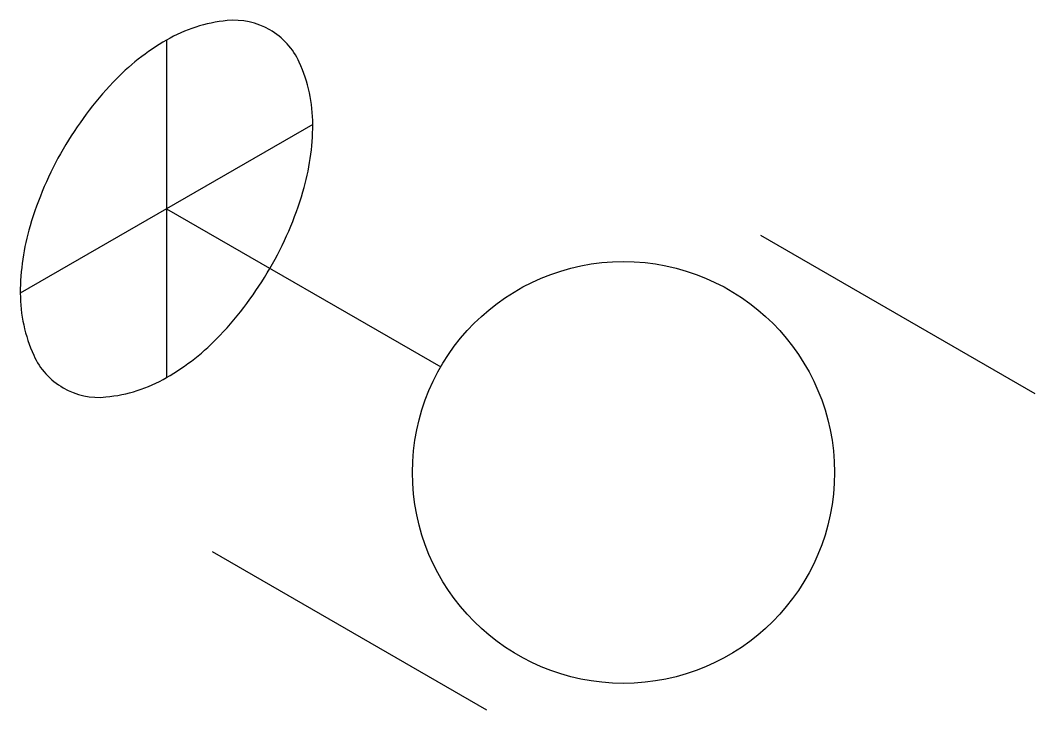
# Model space of a CAD drawing. Header units: millimetres. Extents: x -2846.496 to -2846.111, y 1182.654 to 1182.915.
import ezdxf

# ---------------------------------------------------------------- set-up
doc = ezdxf.new("R2010")
doc.units = ezdxf.units.MM
doc.layers.add('Hds_iso_símbolos', color=2, linetype='Continuous')

msp = doc.modelspace()

# ---------------------------------------------------------------- linework, layer by layer
at = {"layer": 'Hds_iso_símbolos'}
for p, q in [((-2846.44029, 1182.90795), (-2846.44029, 1182.77995)), ((-2846.38487, 1182.87595), (-2846.49572, 1182.81195)), ((-2846.44029, 1182.84395), (-2846.33637, 1182.78395)), ((-2846.21513, 1182.83395), (-2846.1112, 1182.77395)), ((-2846.42297, 1182.71395), (-2846.31905, 1182.65395))]:
    msp.add_line(p, q, dxfattribs=at)
msp.add_lwpolyline([(-2846.47949, 1182.86658, 0.058752), (-2846.49201, 1182.83747, 0.072341), (-2846.49572, 1182.81195, 0.106617), (-2846.49063, 1182.78838, 0.156851), (-2846.47949, 1182.77607, 0.156851), (-2846.46325, 1182.77257, 0.106617), (-2846.44029, 1182.77995, 0.072341), (-2846.42005, 1182.79592, 0.058752), (-2846.4011, 1182.82132, 0.058752), (-2846.38858, 1182.85043, 0.072341), (-2846.38487, 1182.87595, 0.106617), (-2846.38995, 1182.89952, 0.156851), (-2846.4011, 1182.91183, 0.156851), (-2846.41734, 1182.91533, 0.106617), (-2846.44029, 1182.90795, 0.072341), (-2846.46053, 1182.89198, 0.058752)], format="xyb", close=True, dxfattribs=at)
msp.add_circle((-2846.26709, 1182.74395), 0.08, dxfattribs=at)

doc.saveas('drawing.dxf')
